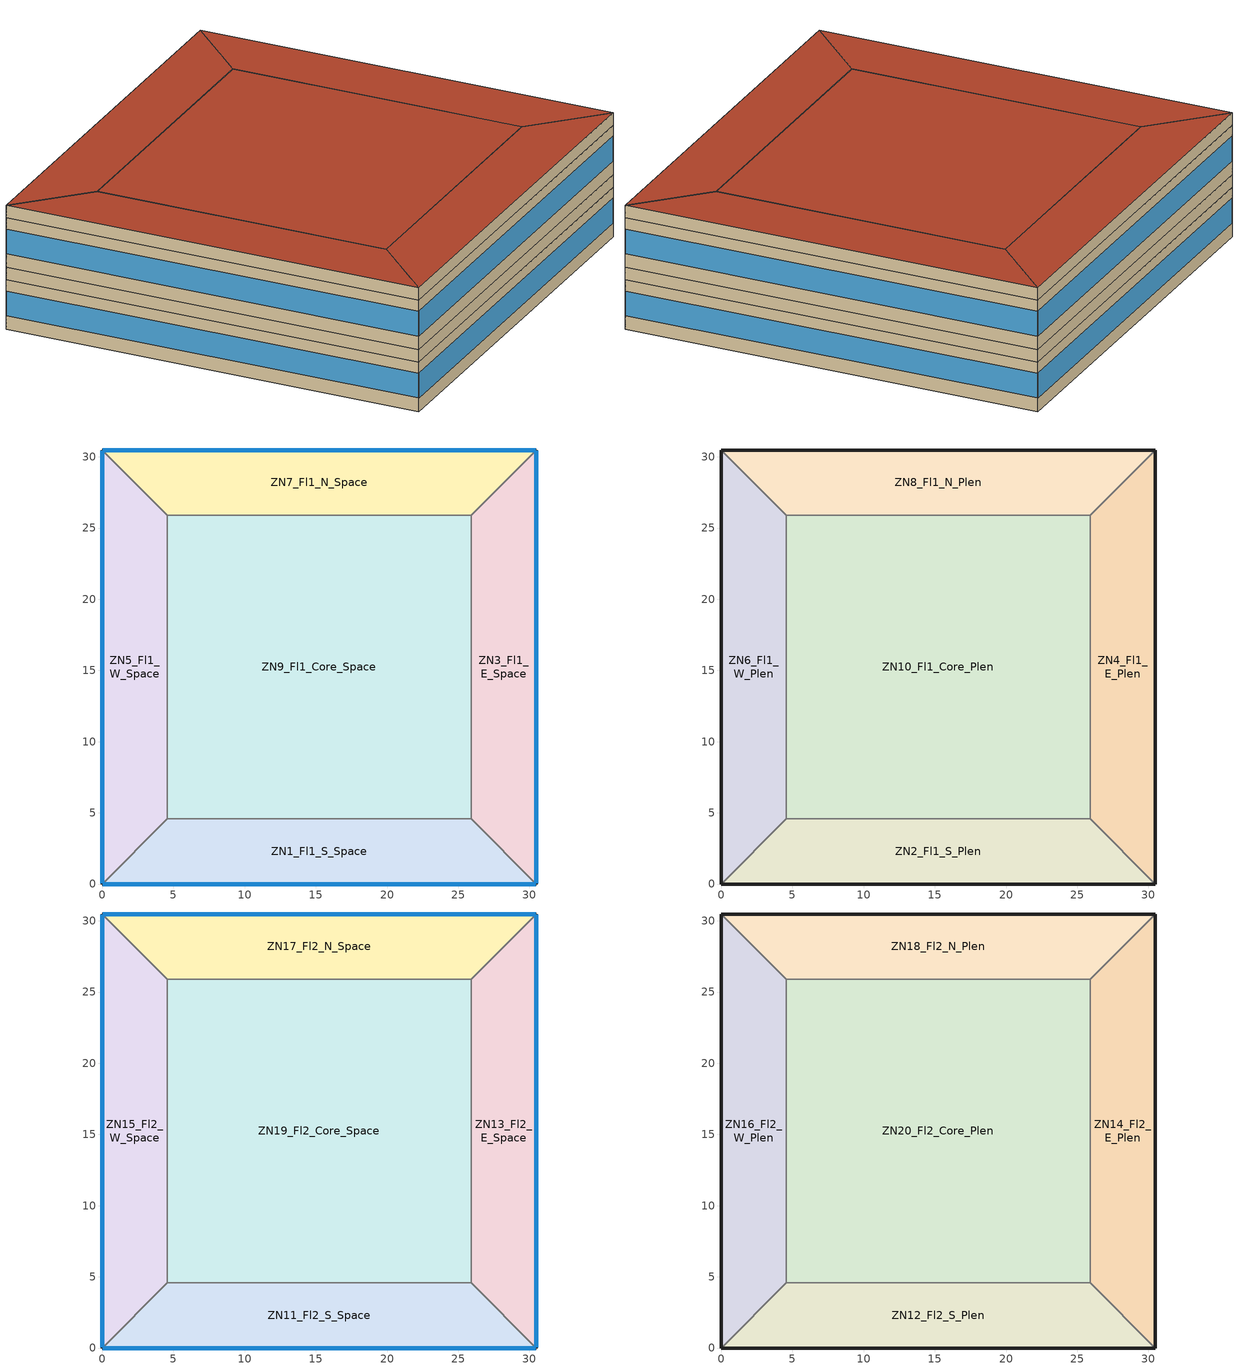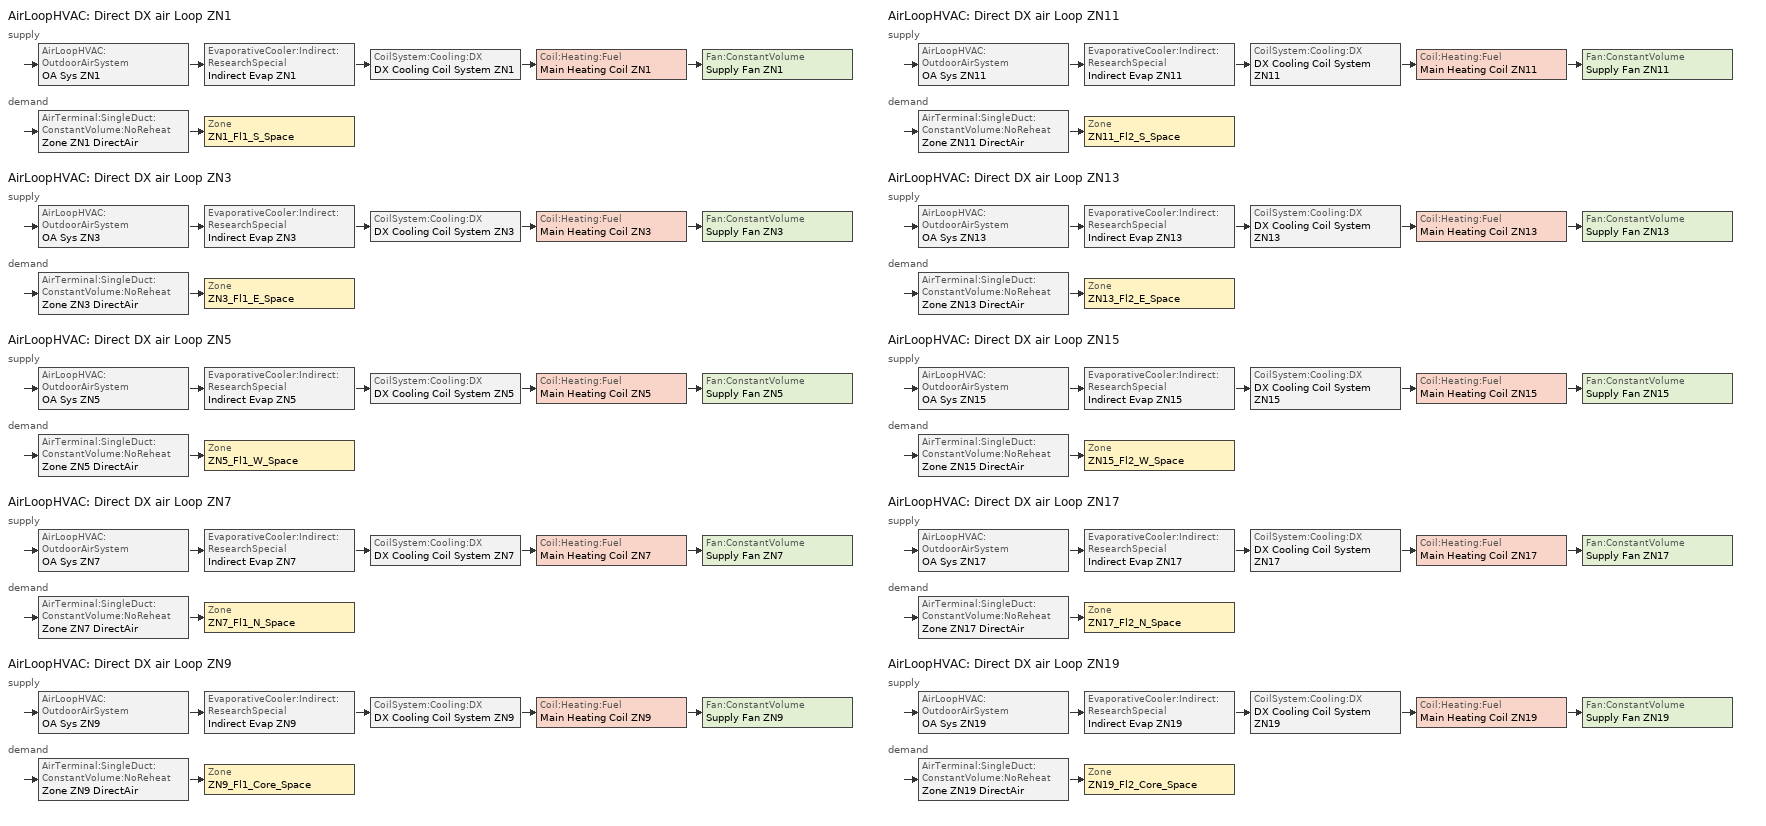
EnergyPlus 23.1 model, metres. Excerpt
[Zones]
ZN1_Fl1_S_Space
 floor ground (Ext-Slab): 0,0 4.57,4.57 25.91,4.57 30.48,0 z0
 wall outside (Ext-Wall): 0,0 30.48,0 z0:3.66
 wall to ZN3_Fl1_E_Space (Int-Wall): 30.48,0 25.91,4.57 z0:3.66
 wall to ZN9_Fl1_Core_Space (Int-Wall): 25.91,4.57 4.57,4.57 z0:3.66
 wall to ZN5_Fl1_W_Space (Int-Wall): 4.57,4.57 0,0 z0:3.66
 window (nonNorth_window): 0.05,0 30.43,0 z1:2.83
ZN3_Fl1_E_Space
 floor ground (Ext-Slab): 25.91,25.91 30.48,30.48 30.48,0 25.91,4.57 z0
 wall outside (Ext-Wall): 30.48,0 30.48,30.48 z0:3.66
 wall to ZN7_Fl1_N_Space (Int-Wall): 30.48,30.48 25.91,25.91 z0:3.66
 wall to ZN9_Fl1_Core_Space (Int-Wall): 25.91,25.91 25.91,4.57 z0:3.66
 window (nonNorth_window): 30.48,0.05 30.48,30.43 z1:2.83
ZN5_Fl1_W_Space
 floor ground (EXT-Slab): 0,0 0,30.48 4.57,25.91 4.57,4.57 z0
 wall outside (Ext-Wall): 0,30.48 0,0 z0:3.66
 wall to ZN9_Fl1_Core_Space (Int-Wall): 4.57,4.57 4.57,25.91 z0:3.66
 wall to ZN7_Fl1_N_Space (Int-Wall): 4.57,25.91 0,30.48 z0:3.66
 window (nonNorth_window): 0,30.43 0,0.05 z1:2.83
ZN7_Fl1_N_Space
 floor ground (EXT-Slab): 4.57,25.91 0,30.48 30.48,30.48 25.91,25.91 z0
 wall outside (Ext-Wall): 30.48,30.48 0,30.48 z0:3.66
 wall to ZN9_Fl1_Core_Space (Int-Wall): 4.57,25.91 25.91,25.91 z0:3.66
 window (North_window): 30.43,30.48 0.05,30.48 z1:2.83
ZN9_Fl1_Core_Space
 floor ground (EXT-Slab): 4.57,4.57 4.57,25.91 25.91,25.91 25.91,4.57 z0
ZN2_Fl1_S_Plen
 floor to ZN1_Fl1_S_Space (dropceiling): 0,0 4.57,4.57 25.91,4.57 30.48,0 z3.66
 wall outside (Ext-Wall): 0,0 30.48,0 z3.66:4.57
 wall to ZN4_Fl1_E_Plen (Int-Wall): 30.48,0 25.91,4.57 z3.66:4.57
 wall to ZN10_Fl1_Core_Plen (Int-Wall): 25.91,4.57 4.57,4.57 z3.66:4.57
 wall to ZN6_Fl1_W_Plen (Int-Wall): 4.57,4.57 0,0 z3.66:4.57
ZN4_Fl1_E_Plen
 floor to ZN3_Fl1_E_Space (dropceiling): 25.91,25.91 30.48,30.48 30.48,0 25.91,4.57 z3.66
 wall outside (Ext-Wall): 30.48,0 30.48,30.48 z3.66:4.57
 wall to ZN8_Fl1_N_Plen (Int-Wall): 30.48,30.48 25.91,25.91 z3.66:4.57
 wall to ZN10_Fl1_Core_Plen (Int-Wall): 25.91,25.91 25.91,4.57 z3.66:4.57
ZN6_Fl1_W_Plen
 floor to ZN5_Fl1_W_Space (dropceiling): 0,0 0,30.48 4.57,25.91 4.57,4.57 z3.66
 wall outside (Ext-Wall): 0,30.48 0,0 z3.66:4.57
 wall to ZN10_Fl1_Core_Plen (Int-Wall): 4.57,4.57 4.57,25.91 z3.66:4.57
 wall to ZN8_Fl1_N_Plen (Int-Wall): 4.57,25.91 0,30.48 z3.66:4.57
ZN8_Fl1_N_Plen
 floor to ZN7_Fl1_N_Space (dropceiling): 4.57,25.91 0,30.48 30.48,30.48 25.91,25.91 z3.66
 wall outside (Ext-Wall): 30.48,30.48 0,30.48 z3.66:4.57
 wall to ZN10_Fl1_Core_Plen (Int-Wall): 4.57,25.91 25.91,25.91 z3.66:4.57
ZN10_Fl1_Core_Plen
 floor to ZN9_Fl1_Core_Space (dropceiling): 4.57,4.57 4.57,25.91 25.91,25.91 25.91,4.57 z3.66
ZN11_Fl2_S_Space
 floor to ZN2_Fl1_S_Plen (Int-floor-topside): 0,0 4.57,4.57 25.91,4.57 30.48,0 z4.57
 wall outside (Ext-Wall): 0,0 30.48,0 z4.57:8.23
 wall to ZN13_Fl2_E_Space (Int-Wall): 30.48,0 25.91,4.57 z4.57:8.23
 wall to ZN19_Fl2_Core_Space (Int-Wall): 25.91,4.57 4.57,4.57 z4.57:8.23
 wall to ZN15_Fl2_W_Space (Int-Wall): 4.57,4.57 0,0 z4.57:8.23
 window (nonNorth_window): 0.05,0 30.43,0 z5.57:7.41
ZN13_Fl2_E_Space
 floor to ZN4_Fl1_E_Plen (Int-floor-topside): 25.91,25.91 30.48,30.48 30.48,0 25.91,4.57 z4.57
 wall outside (Ext-Wall): 30.48,0 30.48,30.48 z4.57:8.23
 wall to ZN17_Fl2_N_Space (Int-Wall): 30.48,30.48 25.91,25.91 z4.57:8.23
 wall to ZN19_Fl2_Core_Space (Int-Wall): 25.91,25.91 25.91,4.57 z4.57:8.23
 window (nonNorth_window): 30.48,0.05 30.48,30.43 z5.57:7.41
ZN15_Fl2_W_Space
 floor to ZN6_Fl1_W_Plen (Int-Floor-Topside): 0,0 0,30.48 4.57,25.91 4.57,4.57 z4.57
 wall outside (Ext-Wall): 0,30.48 0,0 z4.57:8.23
 wall to ZN19_Fl2_Core_Space (Int-Wall): 4.57,4.57 4.57,25.91 z4.57:8.23
 wall to ZN17_Fl2_N_Space (Int-Wall): 4.57,25.91 0,30.48 z4.57:8.23
 window (nonNorth_window): 0,30.43 0,0.05 z5.57:7.41
ZN17_Fl2_N_Space
 floor to ZN8_Fl1_N_Plen (Int-Floor-Topside): 4.57,25.91 0,30.48 30.48,30.48 25.91,25.91 z4.57
 wall outside (Ext-Wall): 30.48,30.48 0,30.48 z4.57:8.23
 wall to ZN19_Fl2_Core_Space (Int-Wall): 4.57,25.91 25.91,25.91 z4.57:8.23
 window (North_window): 30.43,30.48 0.05,30.48 z5.57:7.41
ZN19_Fl2_Core_Space
 floor to ZN10_Fl1_Core_Plen (INT-Floor-topside): 4.57,4.57 4.57,25.91 25.91,25.91 25.91,4.57 z4.57
ZN12_Fl2_S_Plen
 floor to ZN11_Fl2_S_Space (dropceiling): 0,0 4.57,4.57 25.91,4.57 30.48,0 z8.23
 wall outside (Ext-Wall): 0,0 30.48,0 z8.23:9.14
 wall to ZN14_Fl2_E_Plen (Int-Wall): 30.48,0 25.91,4.57 z8.23:9.14
 wall to ZN20_Fl2_Core_Plen (Int-Wall): 25.91,4.57 4.57,4.57 z8.23:9.14
 wall to ZN16_Fl2_W_Plen (Int-Wall): 4.57,4.57 0,0 z8.23:9.14
 roof outside (Roof): 4.57,4.57 0,0 30.48,0 25.91,4.57 z9.14
ZN14_Fl2_E_Plen
 floor to ZN13_Fl2_E_Space (dropceiling): 25.91,25.91 30.48,30.48 30.48,0 25.91,4.57 z8.23
 wall outside (Ext-Wall): 30.48,0 30.48,30.48 z8.23:9.14
 wall to ZN18_Fl2_N_Plen (Int-Wall): 30.48,30.48 25.91,25.91 z8.23:9.14
 wall to ZN20_Fl2_Core_Plen (Int-Wall): 25.91,25.91 25.91,4.57 z8.23:9.14
 roof outside (Roof): 25.91,25.91 25.91,4.57 30.48,0 30.48,30.48 z9.14
ZN16_Fl2_W_Plen
 floor to ZN15_Fl2_W_Space (dropceiling): 0,0 0,30.48 4.57,25.91 4.57,4.57 z8.23
 wall outside (Ext-Wall): 0,30.48 0,0 z8.23:9.14
 wall to ZN20_Fl2_Core_Plen (Int-Wall): 4.57,4.57 4.57,25.91 z8.23:9.14
 wall to ZN18_Fl2_N_Plen (Int-Wall): 4.57,25.91 0,30.48 z8.23:9.14
 roof outside (Roof): 0,30.48 0,0 4.57,4.57 4.57,25.91 z9.14
ZN18_Fl2_N_Plen
 floor to ZN17_Fl2_N_Space (dropceiling): 4.57,25.91 0,30.48 30.48,30.48 25.91,25.91 z8.23
 wall outside (Ext-Wall): 30.48,30.48 0,30.48 z8.23:9.14
 wall to ZN20_Fl2_Core_Plen (Int-Wall): 4.57,25.91 25.91,25.91 z8.23:9.14
 roof outside (Roof): 0,30.48 4.57,25.91 25.91,25.91 30.48,30.48 z9.14
ZN20_Fl2_Core_Plen
 floor to ZN19_Fl2_Core_Space (dropceiling): 4.57,4.57 4.57,25.91 25.91,25.91 25.91,4.57 z8.23
 roof outside (Roof): 4.57,25.91 4.57,4.57 25.91,4.57 25.91,25.91 z9.14
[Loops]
AirLoopHVAC 'Direct DX air Loop ZN1'
 supply: AirLoopHVAC:OutdoorAirSystem 'OA Sys ZN1' > EvaporativeCooler:Indirect:ResearchSpecial 'Indirect Evap ZN1' > CoilSystem:Cooling:DX 'DX Cooling Coil System ZN1' > Coil:Heating:Fuel 'Main Heating Coil ZN1' > Fan:ConstantVolume 'Supply Fan ZN1'
 demand: AirTerminal:SingleDuct:ConstantVolume:NoReheat 'Zone ZN1 DirectAir' > Zone 'ZN1_Fl1_S_Space'
AirLoopHVAC 'Direct DX air Loop ZN3'
 supply: AirLoopHVAC:OutdoorAirSystem 'OA Sys ZN3' > EvaporativeCooler:Indirect:ResearchSpecial 'Indirect Evap ZN3' > CoilSystem:Cooling:DX 'DX Cooling Coil System ZN3' > Coil:Heating:Fuel 'Main Heating Coil ZN3' > Fan:ConstantVolume 'Supply Fan ZN3'
 demand: AirTerminal:SingleDuct:ConstantVolume:NoReheat 'Zone ZN3 DirectAir' > Zone 'ZN3_Fl1_E_Space'
AirLoopHVAC 'Direct DX air Loop ZN5'
 supply: AirLoopHVAC:OutdoorAirSystem 'OA Sys ZN5' > EvaporativeCooler:Indirect:ResearchSpecial 'Indirect Evap ZN5' > CoilSystem:Cooling:DX 'DX Cooling Coil System ZN5' > Coil:Heating:Fuel 'Main Heating Coil ZN5' > Fan:ConstantVolume 'Supply Fan ZN5'
 demand: AirTerminal:SingleDuct:ConstantVolume:NoReheat 'Zone ZN5 DirectAir' > Zone 'ZN5_Fl1_W_Space'
AirLoopHVAC 'Direct DX air Loop ZN7'
 supply: AirLoopHVAC:OutdoorAirSystem 'OA Sys ZN7' > EvaporativeCooler:Indirect:ResearchSpecial 'Indirect Evap ZN7' > CoilSystem:Cooling:DX 'DX Cooling Coil System ZN7' > Coil:Heating:Fuel 'Main Heating Coil ZN7' > Fan:ConstantVolume 'Supply Fan ZN7'
 demand: AirTerminal:SingleDuct:ConstantVolume:NoReheat 'Zone ZN7 DirectAir' > Zone 'ZN7_Fl1_N_Space'
AirLoopHVAC 'Direct DX air Loop ZN9'
 supply: AirLoopHVAC:OutdoorAirSystem 'OA Sys ZN9' > EvaporativeCooler:Indirect:ResearchSpecial 'Indirect Evap ZN9' > CoilSystem:Cooling:DX 'DX Cooling Coil System ZN9' > Coil:Heating:Fuel 'Main Heating Coil ZN9' > Fan:ConstantVolume 'Supply Fan ZN9'
 demand: AirTerminal:SingleDuct:ConstantVolume:NoReheat 'Zone ZN9 DirectAir' > Zone 'ZN9_Fl1_Core_Space'
AirLoopHVAC 'Direct DX air Loop ZN11'
 supply: AirLoopHVAC:OutdoorAirSystem 'OA Sys ZN11' > EvaporativeCooler:Indirect:ResearchSpecial 'Indirect Evap ZN11' > CoilSystem:Cooling:DX 'DX Cooling Coil System ZN11' > Coil:Heating:Fuel 'Main Heating Coil ZN11' > Fan:ConstantVolume 'Supply Fan ZN11'
 demand: AirTerminal:SingleDuct:ConstantVolume:NoReheat 'Zone ZN11 DirectAir' > Zone 'ZN11_Fl2_S_Space'
AirLoopHVAC 'Direct DX air Loop ZN13'
 supply: AirLoopHVAC:OutdoorAirSystem 'OA Sys ZN13' > EvaporativeCooler:Indirect:ResearchSpecial 'Indirect Evap ZN13' > CoilSystem:Cooling:DX 'DX Cooling Coil System ZN13' > Coil:Heating:Fuel 'Main Heating Coil ZN13' > Fan:ConstantVolume 'Supply Fan ZN13'
 demand: AirTerminal:SingleDuct:ConstantVolume:NoReheat 'Zone ZN13 DirectAir' > Zone 'ZN13_Fl2_E_Space'
AirLoopHVAC 'Direct DX air Loop ZN15'
 supply: AirLoopHVAC:OutdoorAirSystem 'OA Sys ZN15' > EvaporativeCooler:Indirect:ResearchSpecial 'Indirect Evap ZN15' > CoilSystem:Cooling:DX 'DX Cooling Coil System ZN15' > Coil:Heating:Fuel 'Main Heating Coil ZN15' > Fan:ConstantVolume 'Supply Fan ZN15'
 demand: AirTerminal:SingleDuct:ConstantVolume:NoReheat 'Zone ZN15 DirectAir' > Zone 'ZN15_Fl2_W_Space'
AirLoopHVAC 'Direct DX air Loop ZN17'
 supply: AirLoopHVAC:OutdoorAirSystem 'OA Sys ZN17' > EvaporativeCooler:Indirect:ResearchSpecial 'Indirect Evap ZN17' > CoilSystem:Cooling:DX 'DX Cooling Coil System ZN17' > Coil:Heating:Fuel 'Main Heating Coil ZN17' > Fan:ConstantVolume 'Supply Fan ZN17'
 demand: AirTerminal:SingleDuct:ConstantVolume:NoReheat 'Zone ZN17 DirectAir' > Zone 'ZN17_Fl2_N_Space'
AirLoopHVAC 'Direct DX air Loop ZN19'
 supply: AirLoopHVAC:OutdoorAirSystem 'OA Sys ZN19' > EvaporativeCooler:Indirect:ResearchSpecial 'Indirect Evap ZN19' > CoilSystem:Cooling:DX 'DX Cooling Coil System ZN19' > Coil:Heating:Fuel 'Main Heating Coil ZN19' > Fan:ConstantVolume 'Supply Fan ZN19'
 demand: AirTerminal:SingleDuct:ConstantVolume:NoReheat 'Zone ZN19 DirectAir' > Zone 'ZN19_Fl2_Core_Space'
[Building]
Base Case: Loads convergence tolerance value=0.04; Maximum number of warmup days=25; Minimum number of warmup days=6; North axis=0; Solar distribution=FullInteriorAndExterior; Temperature convergence tolerance value=0.4; Terrain=Country
[Site:GroundTemperature:BuildingSurface]
20.39, 20.38, 20.37, 20.32, 22.22, 22.11, 21.99, 22.2, 22.34, 20.47, 20.35, 20.37
[Site:Location]
Phoenix Intl Airport: Elevation=337; Latitude=33.43; Longitude=-112.02; Time zone=-7
[SizingPeriod:DesignDay] Barometric pressure=97318; Day of month=21; Daylight saving time indicator=No; Humidity condition type=WetBulb; Rain indicator=No; Snow indicator=No; Solar model indicator=ASHRAEClearSky
Name | Daily dry bulb temperature range | Day type | Maximum dry bulb temperature | Month | Sky clearness | Wetbulb or dewpoint at maximum dry bulb | Wind direction | Wind speed
PHOENIX Ann Clg .4% Condns DB=>MWB | 12.3 | SummerDesignDay | 43.4 | 7 | 1 | 21.1 | 270 | 4.1
PHOENIX Ann Htg 99.6% Condns DB | 0 | WinterDesignDay | 2.9 | 12 | 0 | 2.9 | 120 | 2
[Construction]
DropCeiling: AC02
Ext-slab: MAT-CC05 8  HW CONCRETE, CP02 CARPET PAD
Ext-wall: MAT-SHEATH, INS-wall-R_13, GP01 1/2  GYPSUM
INT-FLOOR-TOPSIDE: MAT-CC05 4  MW CONCRETE, CP02 CARPET PAD
Int-Wall: GP01 1/2  GYPSUM, INS-wall-R_13, GP01 1/2  GYPSUM
North_window: 1334 Grey_60.vgs
Roof: ROOFING - BUILT UP ROOFING - 3 / 8 IN, INS-Roof-R_15, MAT-METAL
nonnorth_window: 703 B220.AFG
[Material] Solar absorptance=0.7; Thermal absorptance=0.9; Visible absorptance=0.7
Name | Conductivity | Density | Roughness | Specific heat | Thickness
AC02 | 0.057 | 288 | MediumSmooth | 1339 | 0.0127
GP01 1/2  GYPSUM | 0.16 | 800 | Smooth | 1090 | 0.01271
INS-Roof-R_15 | 0.049 | 265 | MediumRough | 836.8 | 0.1295
INS-wall-R_13 | 0.045 | 265 | MediumRough | 836.8 | 0.0812
MAT-CC05 4  MW CONCRETE | 0.858 | 1968 | Rough | 836.8 | 0.1
MAT-CC05 8  HW CONCRETE | 1.311 | 2240 | Rough | 836.8 | 0.20321
MAT-METAL | 45.006 | 7680 | MediumSmooth | 418.4 | 0.001524
ROOFING - BUILT UP ROOFING - 3 / 8 IN | 0.16 | 1121.29 | VeryRough | 1460 | 0.0095
[Material:NoMass] Solar absorptance=0.7; Thermal absorptance=0.9; Visible absorptance=0.7
Name | Roughness | Thermal resistance
CP02 CARPET PAD | VeryRough | 0.21648
MAT-SHEATH | Rough | 0.36256
[WindowMaterial:Glazing] Back side infrared hemispherical emissivity=0.84; Conductivity=1; Infrared transmittance at normal incidence=0; Optical data type=SpectralAverage
Name | Back side solar reflectance at normal incidence | Back side visible reflectance at normal incidence | Front side infrared hemispherical emissivity | Front side solar reflectance at normal incidence | Front side visible reflectance at normal incidence | Solar transmittance at normal incidence | Thickness | Visible transmittance at normal incidence
703 B220.AFG | 0.102 | 0.162 | 0.478 | 0.401 | 0.326 | 0.125 | 0.0058 | 0.178
1334 Grey_60.vgs | 0.051 | 0.053 | 0.84 | 0.051 | 0.053 | 0.5 | 0.0057 | 0.465
[AirLoopHVAC] Design supply air flow rate=Autosize
Direct DX air Loop ZN1; Direct DX air Loop ZN3; Direct DX air Loop ZN5; Direct DX air Loop ZN7; Direct DX air Loop ZN9; Direct DX air Loop ZN11; Direct DX air Loop ZN13; Direct DX air Loop ZN15; Direct DX air Loop ZN17; Direct DX air Loop ZN19
[AirLoopHVAC:ReturnPlenum]
Name | Zone
ZN1 return plenum | ZN2_Fl1_S_Plen
ZN3 return plenum | ZN4_Fl1_E_Plen
ZN5 return plenum | ZN6_Fl1_W_Plen
ZN7 return plenum | ZN8_Fl1_N_Plen
ZN9 return plenum | ZN10_Fl1_Core_Plen
ZN11 return plenum | ZN12_Fl2_S_Plen
ZN13 return plenum | ZN14_Fl2_E_Plen
ZN15 return plenum | ZN16_Fl2_W_Plen
ZN17 return plenum | ZN18_Fl2_N_Plen
ZN19 return plenum | ZN20_Fl2_Core_Plen
[AirTerminal:SingleDuct:ConstantVolume:NoReheat] Maximum air flow rate=Autosize
Name | Availability schedule
Zone ZN1 DirectAir; Zone ZN3 DirectAir | ALWAYS_ON
Zone ZN5 DirectAir; Zone ZN7 DirectAir; Zone ZN9 DirectAir; Zone ZN11 DirectAir; Zone ZN13 DirectAir; Zone ZN15 DirectAir; Zone ZN17 DirectAir; Zone ZN19 DirectAir | Always_on
[AvailabilityManager:NightCycle] Control type=CycleOnAny; Cycling run time=3600; Cycling run time control type=FixedRunTime; Fan schedule=HVACoperationSchd; Thermostat tolerance=1
Name | Applicability schedule
System ZN1 Avail; System ZN3 Avail | ALWAYS_ON
System ZN5 Avail; System ZN7 Avail; System ZN9 Avail; System ZN11 Avail; System ZN13 Avail; System ZN15 Avail; System ZN17 Avail; System ZN19 Avail | Always_on
[Coil:Cooling:DX:SingleSpeed] 2023 rated evaporator fan power per volume flow rate=934.4; Availability schedule=On_Except_Winter_Night; Energy input ratio function of flow fraction curve=Carrier48TM014_12tons_EIRFFF; Energy input ratio function of temperature curve=Carrier48TM014_12tons_EIRFT; Gross rated cooling cop=3.1; Gross rated sensible heat ratio=Autosize; Gross rated total cooling capacity=Autosize; Part load fraction correlation curve=IEA_HVAC_BESTEST_9ton-PLR; Rated air flow rate=Autosize; Total cooling capacity function of flow fraction curve=Carrier48TM014_12tons_FFF; Total cooling capacity function of temperature curve=Carrier48TM014_12tons_CapFT
ACDXCoil ZN1; ACDXCoil ZN3; ACDXCoil ZN5; ACDXCoil ZN7; ACDXCoil ZN9; ACDXCoil ZN11; ACDXCoil ZN13; ACDXCoil ZN15; ACDXCoil ZN17; ACDXCoil ZN19
[Coil:Heating:Fuel] Burner efficiency=0.8; Fuel type=NaturalGas; Nominal capacity=Autosize
Name | Availability schedule
Main Heating Coil ZN1; Main Heating Coil ZN3 | ALWAYS_ON
Main Heating Coil ZN5; Main Heating Coil ZN7; Main Heating Coil ZN9; Main Heating Coil ZN11; Main Heating Coil ZN13; Main Heating Coil ZN15; Main Heating Coil ZN17; Main Heating Coil ZN19 | Always_on
[CoilSystem:Cooling:DX]
Name | Availability schedule | Cooling coil
DX Cooling Coil System ZN1 | ALWAYS_ON | ACDXCoil ZN1
DX Cooling Coil System ZN3 | ALWAYS_ON | ACDXCoil ZN3
DX Cooling Coil System ZN5 | Always_on | ACDXCoil ZN5
DX Cooling Coil System ZN7 | Always_on | ACDXCoil ZN7
DX Cooling Coil System ZN9 | Always_on | ACDXCoil ZN9
DX Cooling Coil System ZN11 | Always_on | ACDXCoil ZN11
DX Cooling Coil System ZN13 | Always_on | ACDXCoil ZN13
DX Cooling Coil System ZN15 | Always_on | ACDXCoil ZN15
DX Cooling Coil System ZN17 | Always_on | ACDXCoil ZN17
DX Cooling Coil System ZN19 | Always_on | ACDXCoil ZN19
[Controller:OutdoorAir] Economizer control action type=ModulateFlow; Economizer control type=NoEconomizer; Economizer maximum limit dry bulb temperature=19; Economizer minimum limit dry bulb temperature=-20; Lockout type=NoLockout; Maximum outdoor air flow rate=Autosize; Minimum limit type=FixedMinimum; Minimum outdoor air flow rate=Autosize; Minimum outdoor air schedule=MinOA_Sched
OA Controller ZN1; OA Controller ZN3; OA Controller ZN5; OA Controller ZN7; OA Controller ZN9; OA Controller ZN11; OA Controller ZN13; OA Controller ZN15; OA Controller ZN17; OA Controller ZN19
[DesignSpecification:OutdoorAir] Outdoor air flow per person=0.02; Outdoor air flow per zone floor area=0; Outdoor air method=Flow/Person
SZ DSOA ZN1_Fl1_S_Space; SZ DSOA ZN3_Fl1_E_Space; SZ DSOA ZN5_Fl1_W_Space; SZ DSOA ZN7_fl1_N_Space; SZ DSOA ZN9_Fl1_Core_Space; SZ DSOA ZN11_Fl2_S_Space; SZ DSOA ZN13_Fl2_E_Space; SZ DSOA ZN15_Fl2_W_Space; SZ DSOA ZN17_Fl2_N_Space; SZ DSOA ZN19_Fl2_Core_Space
[ElectricEquipment] Design level calculation method=EquipmentLevel; Fraction latent=0; Fraction lost=0; Fraction radiant=0.3; Schedule=BLDG_EQUIP_SCH
Name | Design level | Zone or zonelist or space or spacelist
ZN1_Fl1_S_Space ElecEq 1 | 1243.715 | ZN1_Fl1_S_Space
ZN3_Fl1_E_Space ElecEq 1 | 1243.716 | ZN3_Fl1_E_Space
ZN5_Fl1_W_Space ElecEq 1 | 1243.715 | ZN5_Fl1_W_Space
ZN7_Fl1_N_Space ElecEq 1 | 1243.715 | ZN7_Fl1_N_Space
ZN9_Fl1_Core_Space ElecEq 1 | 4779.639 | ZN9_Fl1_Core_Space
ZN11_Fl2_S_Space ElecEq 1 | 1243.715 | ZN11_Fl2_S_Space
ZN13_Fl2_E_Space ElecEq 1 | 1243.716 | ZN13_Fl2_E_Space
ZN15_Fl2_W_Space ElecEq 1 | 1243.715 | ZN15_Fl2_W_Space
ZN17_Fl2_N_Space ElecEq 1 | 1243.715 | ZN17_Fl2_N_Space
ZN19_Fl2_Core_Space ElecEq 1 | 4779.639 | ZN19_Fl2_Core_Space
[EvaporativeCooler:Indirect:ResearchSpecial] Availability schedule=On_Except_Winter_Night; Cooler wetbulb design effectiveness=1.2; Dewpoint effectiveness factor=0.9; Primary air design flow rate=Autosize; Recirculating water pump design power=30; Secondary air fan design power=Autosize; Secondary air fan sizing specific power=428.571; Secondary air flow scaling factor=1
Name | Secondary air design flow rate
Indirect Evap ZN1; Indirect Evap ZN7 | 0.8
Indirect Evap ZN3 | 1
Indirect Evap ZN5 | 1.4
Indirect Evap ZN9 | 1.1
Indirect Evap ZN11; Indirect Evap ZN17 | 0.9
Indirect Evap ZN13 | 1.2
Indirect Evap ZN15 | 1.5
Indirect Evap ZN19 | 1.8
[Fan:ConstantVolume] Availability schedule=HVACoperationSchd; Fan total efficiency=0.53; Maximum flow rate=Autosize; Motor efficiency=0.85; Motor in airstream fraction=1
Name | Pressure rise
Supply Fan ZN1; Supply Fan ZN3; Supply Fan ZN7; Supply Fan ZN9; Supply Fan ZN11; Supply Fan ZN13; Supply Fan ZN15; Supply Fan ZN17; Supply Fan ZN19 | 700
Supply Fan ZN5 | 750
[Lights] Design level calculation method=LightingLevel; End use subcategory=GeneralLights; Fraction radiant=0.2; Fraction replaceable=0; Fraction visible=0.2; Return air fraction=0.4; Schedule=BLDG_LIGHT_SCH
Name | Lighting level | Zone or zonelist or space or spacelist
ZN1_Fl1_S_Space Lights 1 | 1302.94 | ZN1_Fl1_S_Space
ZN3_Fl1_E_Space Lights 1 | 1302.94 | ZN3_Fl1_E_Space
ZN5_Fl1_W_Space Lights 1 | 1302.94 | ZN5_Fl1_W_Space
ZN7_Fl1_N_Space Lights 1 | 1302.94 | ZN7_Fl1_N_Space
ZN9_Fl1_Core_Space Lights 1 | 5007.24 | ZN9_Fl1_Core_Space
ZN11_Fl2_S_Space Lights 1 | 1302.94 | ZN11_Fl2_S_Space
ZN13_Fl2_E_Space Lights 1 | 1302.94 | ZN13_Fl2_E_Space
ZN15_Fl2_W_Space Lights 1 | 1302.94 | ZN15_Fl2_W_Space
ZN17_Fl2_N_Space Lights 1 | 1302.94 | ZN17_Fl2_N_Space
ZN19_Fl2_Core_Space Lights 1 | 5007.24 | ZN19_Fl2_Core_Space
[People] Activity level schedule=ACTIVITY_SCH; Air velocity schedule=AIR_VELO_SCH; Carbon dioxide generation rate=3.82e-08; Clothing insulation calculation method=ClothingInsulationSchedule; Clothing insulation schedule=CLOTHING_SCH; Fraction radiant=0.3; Mean radiant temperature calculation type=ZoneAveraged; Number of people calculation method=People; Number of people schedule=BLDG_OCC_SCH; Work efficiency schedule=WORK_EFF_SCH
Name | Number of people | Zone or zonelist or space or spacelist
ZN1_Fl1_S_Space | 10 | ZN1_Fl1_S_Space
ZN3_Fl1_E_Space | 10 | ZN3_Fl1_E_Space
ZN5_Fl1_W_Space | 10 | ZN5_Fl1_W_Space
ZN7_Fl1_N_Space | 10 | ZN7_Fl1_N_Space
ZN9_Fl1_Core_Space | 40 | ZN9_Fl1_Core_Space
ZN11_Fl2_S_Space | 10 | ZN11_Fl2_S_Space
ZN13_Fl2_E_Space | 10 | ZN13_Fl2_E_Space
ZN15_Fl2_W_Space | 10 | ZN15_Fl2_W_Space
ZN17_Fl2_N_Space | 10 | ZN17_Fl2_N_Space
ZN19_Fl2_Core_Space | 40 | ZN19_Fl2_Core_Space
[SetpointManager:MixedAir] Control variable=Temperature
Name | Setpoint node or nodelist
Mixed Air Temp Manager ZN1 | Mixed Air Nodes ZN1
Mixed Air Temp Manager ZN3 | Mixed Air Nodes ZN3
Mixed Air Temp Manager ZN5 | Mixed Air Nodes ZN5
Mixed Air Temp Manager ZN7 | Mixed Air Nodes ZN7
Mixed Air Temp Manager ZN9 | Mixed Air Nodes ZN9
Mixed Air Temp Manager ZN11 | Mixed Air Nodes ZN11
Mixed Air Temp Manager ZN13 | Mixed Air Nodes ZN13
Mixed Air Temp Manager ZN15 | Mixed Air Nodes ZN15
Mixed Air Temp Manager ZN17 | Mixed Air Nodes ZN17
Mixed Air Temp Manager ZN19 | Mixed Air Nodes ZN19
[SetpointManager:SingleZone:Reheat] Control variable=Temperature; Maximum supply air temperature=40; Minimum supply air temperature=13
Name | Control zone | Setpoint node or nodelist
Supply Air Temp Manager ZN1 | ZN1_Fl1_S_Space | Supply Air Temp Nodes ZN1
Supply Air Temp Manager ZN3 | ZN3_Fl1_E_Space | Supply Air Temp Nodes ZN3
Supply Air Temp Manager ZN5 | ZN5_Fl1_W_Space | Supply Air Temp Nodes ZN5
Supply Air Temp Manager ZN7 | ZN7_fl1_N_Space | Supply Air Temp Nodes ZN7
Supply Air Temp Manager ZN9 | ZN9_Fl1_Core_Space | Supply Air Temp Nodes ZN9
Supply Air Temp Manager ZN11 | ZN11_Fl2_S_Space | Supply Air Temp Nodes ZN11
Supply Air Temp Manager ZN13 | ZN13_Fl2_E_Space | Supply Air Temp Nodes ZN13
Supply Air Temp Manager ZN15 | ZN15_Fl2_W_Space | Supply Air Temp Nodes ZN15
Supply Air Temp Manager ZN17 | ZN17_Fl2_N_Space | Supply Air Temp Nodes ZN17
Supply Air Temp Manager ZN19 | ZN19_Fl2_Core_Space | Supply Air Temp Nodes ZN19
[Sizing:System] 100 outdoor air in cooling=No; 100 outdoor air in heating=No; Central cooling capacity control method=VAV; Central cooling design supply air humidity ratio=0.008; Central cooling design supply air temperature=13; Central heating design supply air humidity ratio=0.004; Central heating design supply air temperature=50; Central heating maximum system air flow ratio=1; Cooling design capacity=Autosize; Cooling design capacity method=CoolingDesignCapacity; Cooling supply air flow rate=0; Cooling supply air flow rate method=DesignDay; Design outdoor air flow rate=Autosize; Heating design capacity=Autosize; Heating design capacity method=HeatingDesignCapacity; Heating supply air flow rate=0; Heating supply air flow rate method=DesignDay; Precool design humidity ratio=0.008; Precool design temperature=11; Preheat design humidity ratio=0.008; Preheat design temperature=4; Type of load to size on=Sensible; Type of zone sum to use=NonCoincident; Zone maximum outdoor air fraction=1
Direct DX air Loop ZN1; Direct DX air Loop ZN3; Direct DX air Loop ZN5; Direct DX air Loop ZN7; Direct DX air Loop ZN9; Direct DX air Loop ZN11; Direct DX air Loop ZN13; Direct DX air Loop ZN15; Direct DX air Loop ZN17; Direct DX air Loop ZN19
[Sizing:Zone] Account for dedicated outdoor air system=No; Cooling design air flow method=DesignDay; Cooling design air flow rate=0; Dedicated outdoor air high setpoint temperature for design=Autosize; Dedicated outdoor air low setpoint temperature for design=Autosize; Dedicated outdoor air system control strategy=NeutralSupplyAir; Heating design air flow method=DesignDay; Heating design air flow rate=0; Zone cooling design supply air humidity ratio=0.009; Zone cooling design supply air temperature=13; Zone cooling design supply air temperature input method=SupplyAirTemperature; Zone cooling sizing factor=1; Zone heating design supply air humidity ratio=0.004; Zone heating design supply air temperature=50; Zone heating design supply air temperature input method=SupplyAirTemperature; Zone heating sizing factor=1
Name | Design specification outdoor air object
ZN1_Fl1_S_Space | SZ DSOA ZN1_Fl1_S_Space
ZN3_Fl1_E_Space | SZ DSOA ZN3_Fl1_E_Space
ZN5_Fl1_W_Space | SZ DSOA ZN5_Fl1_W_Space
ZN7_fl1_N_Space | SZ DSOA ZN7_fl1_N_Space
ZN9_Fl1_Core_Space | SZ DSOA ZN9_Fl1_Core_Space
ZN11_Fl2_S_Space | SZ DSOA ZN11_Fl2_S_Space
ZN13_Fl2_E_Space | SZ DSOA ZN13_Fl2_E_Space
ZN15_Fl2_W_Space | SZ DSOA ZN15_Fl2_W_Space
ZN17_Fl2_N_Space | SZ DSOA ZN17_Fl2_N_Space
ZN19_Fl2_Core_Space | SZ DSOA ZN19_Fl2_Core_Space
[ThermostatSetpoint:DualSetpoint]
Setpoints: Cooling setpoint temperature schedule=CLGSETP_SCH; Heating setpoint temperature schedule=HTGSETP_SCH
[Zone] Multiplier=1; Type=1
Name | Ceiling height | Volume
ZN1_Fl1_S_Space; ZN3_Fl1_E_Space; ZN5_Fl1_W_Space; ZN7_Fl1_N_Space; ZN11_Fl2_S_Space; ZN13_Fl2_E_Space; ZN15_Fl2_W_Space; ZN17_Fl2_N_Space | 3.658 | 433.287
ZN2_Fl1_S_Plen; ZN4_Fl1_E_Plen; ZN6_Fl1_W_Plen; ZN8_Fl1_N_Plen; ZN12_Fl2_S_Plen; ZN14_Fl2_E_Plen; ZN16_Fl2_W_Plen; ZN18_Fl2_N_Plen | 0.914 | 108.262
ZN9_Fl1_Core_Space; ZN19_Fl2_Core_Space | 3.658 | 1665.135
ZN10_Fl1_Core_Plen; ZN20_Fl2_Core_Plen | 0.914 | 416.056
[ZoneControl:Thermostat] Control 1=Setpoints; Control type schedule=Dual Zone Control Type Sched
Name | Zone or zonelist
ZN1 Thermostat | ZN1_Fl1_S_Space
ZN3 Thermostat | ZN3_Fl1_E_Space
ZN5 Thermostat | ZN5_Fl1_W_Space
ZN7 Thermostat | ZN7_fl1_N_Space
ZN9 Thermostat | ZN9_Fl1_Core_Space
ZN11 Thermostat | ZN11_Fl2_S_Space
ZN13 Thermostat | ZN13_Fl2_E_Space
ZN15 Thermostat | ZN15_Fl2_W_Space
ZN17 Thermostat | ZN17_Fl2_N_Space
ZN19 Thermostat | ZN19_Fl2_Core_Space
[Zone equipment]
ZN1_Fl1_S_Space: Zone ZN1 DirectAir
ZN3_Fl1_E_Space: Zone ZN3 DirectAir
ZN5_Fl1_W_Space: Zone ZN5 DirectAir
ZN7_fl1_N_Space: Zone ZN7 DirectAir
ZN9_Fl1_Core_Space: Zone ZN9 DirectAir
ZN11_Fl2_S_Space: Zone ZN11 DirectAir
ZN13_Fl2_E_Space: Zone ZN13 DirectAir
ZN15_Fl2_W_Space: Zone ZN15 DirectAir
ZN17_Fl2_N_Space: Zone ZN17 DirectAir
ZN19_Fl2_Core_Space: Zone ZN19 DirectAir
[ZoneInfiltration:DesignFlowRate] Constant term coefficient=1; Design flow rate calculation method=Flow/Zone; Schedule=INFIL_SCH; Temperature term coefficient=0; Velocity squared term coefficient=0; Velocity term coefficient=0
Name | Design flow rate | Zone or zonelist or space or spacelist
ZN1_Fl1_S_Space Infil 1 | 0.04814 | ZN1_Fl1_S_Space
ZN2_Fl1_S_Plen Infil 1 | 0.01203 | ZN2_Fl1_S_Plen
ZN3_Fl1_E_Space Infil 1 | 0.04814 | ZN3_Fl1_E_Space
ZN4_Fl1_E_Plen Infil 1 | 0.01203 | ZN4_Fl1_E_Plen
ZN5_Fl1_W_Space Infil 1 | 0.04814 | ZN5_Fl1_W_Space
ZN6_Fl1_W_Plen Infil 1 | 0.01203 | ZN6_Fl1_W_Plen
ZN7_Fl1_N_Space Infil 1 | 0.04814 | ZN7_Fl1_N_Space
ZN8_Fl1_N_Plen Infil 1 | 0.01203 | ZN8_Fl1_N_Plen
ZN9_Fl1_Core_Space Infil 1 | 0.18502 | ZN9_Fl1_Core_Space
ZN10_Fl1_Core_Plen Infil 1 | 0.04623 | ZN10_Fl1_Core_Plen
ZN11_Fl2_S_Space Infil 1 | 0.04814 | ZN11_Fl2_S_Space
ZN12_Fl2_S_Plen Infil 1 | 0.01203 | ZN12_Fl2_S_Plen
ZN13_Fl2_E_Space Infil 1 | 0.04814 | ZN13_Fl2_E_Space
ZN14_Fl2_E_Plen Infil 1 | 0.01203 | ZN14_Fl2_E_Plen
ZN15_Fl2_W_Space Infil 1 | 0.04814 | ZN15_Fl2_W_Space
ZN16_Fl2_W_Plen Infil 1 | 0.01203 | ZN16_Fl2_W_Plen
ZN17_Fl2_N_Space Infil 1 | 0.04814 | ZN17_Fl2_N_Space
ZN18_Fl2_N_Plen Infil 1 | 0.01203 | ZN18_Fl2_N_Plen
ZN19_Fl2_Core_Space Infil 1 | 0.18502 | ZN19_Fl2_Core_Space
ZN20_Fl2_Core_Plen Infil 1 | 0.04623 | ZN20_Fl2_Core_Plen
[Curve:Biquadratic] Input unit type for x=Temperature; Input unit type for y=Temperature; Maximum value of x=22.1111; Maximum value of y=47.66; Minimum value of x=16.5556; Minimum value of y=18; Output unit type=Dimensionless
Name | Coefficient1 constant | Coefficient2 x | Coefficient3 x 2 | Coefficient4 y | Coefficient5 y 2 | Coefficient6 x y
Carrier48TM014_12tons_CapFT | 1.39072 | -0.0529058 | 0.0018423 | 0.00058267 | -0.000186814 | 0.000265159
Carrier48TM014_12tons_EIRFT | -0.536161 | 0.105138 | -0.00172659 | 0.0149848 | 0.000659948 | -0.0017385
[Curve:Quadratic]
Name | Maximum value of x | Minimum value of x | Coefficient1 constant | Coefficient2 x | Coefficient3 x 2
Carrier48TM014_12tons_EIRFFF | 1.25 | 0.75 | 1.19525 | -0.306138 | 0.110973
Carrier48TM014_12tons_FFF | 1.25 | 0.75 | 0.718954 | 0.435436 | -0.154193
IEA_HVAC_BESTEST_9ton-PLR | 1 | 0 | 0.771 | 0.229 | 0
[Schedule:Compact]
ACTIVITY_SCH: Through: 12/31, For: AllDays, Until: 24:00, 120
AIR_VELO_SCH: Through: 12/31, For: AllDays, Until: 24:00, 0.2
ALWAYS_ON: Through: 12/31, For: AllDays, Until: 24:00, 1
BLDG_EQUIP_SCH: Through: 12/31, For: Weekdays SummerDesignDay, Until: 08:00, 0.4, Until: 12:00, 0.9, Until: 13:00, 0.8, Until: 17:00, 0.9, Until: 18:00, 0.5, Until: 24:00, 0.4, For: Saturday WinterDesignDay, Until: 06:00, 0.3, Until: 08:00, 0.4, Until: 12:00, 0.5, Until: 17:00, 0.35, Until: 24:00, 0.3, For: Sunday Holidays AllOtherDays, Until: 24:00, 0.3
BLDG_LIGHT_SCH: Through: 12/31, For: Weekdays SummerDesignDay, Until: 05:00, 0.05, Until: 07:00, 0.1, Until: 08:00, 0.3, Until: 17:00, 0.9, Until: 18:00, 0.5, Until: 20:00, 0.3, Until: 22:00, 0.2, Until: 23:00, 0.1, Until: 24:00, 0.05, For: Saturday WinterDesignDay, Until: 06:00, 0.05, Until: 08:00, 0.1, Until: 12:00, 0.3, Until: 17:00, 0.15, Until: 24:00, 0.05, For: Sunday Holidays AllOtherDays, Until: 24:00, 0.05
BLDG_OCC_SCH: Through: 12/31, For: Weekdays SummerDesignDay, Until: 06:00, 0, Until: 07:00, 0.1, Until: 08:00, 0.2, Until: 12:00, 0.95, Until: 13:00, 0.5, Until: 17:00, 0.95, Until: 18:00, 0.3, Until: 22:00, 0.1, Until: 24:00, 0.05, For: Saturday WinterDesignDay, Until: 06:00, 0, Until: 08:00, 0.1, Until: 12:00, 0.3, Until: 17:00, 0.1, Until: 19:00, 0.05, Until: 24:00, 0, For: Sunday Holidays AllOtherDays, Until: 06:00, 0, Until: 18:00, 0.05, Until: 24:00, 0
CLGSETP_SCH: Through: 12/31, For: Weekdays, Until: 06:00, 33, Until: 22:00, 24, Until: 24:00, 33, For SummerDesignDay, Until: 24:00, 24, For: Saturday, Until: 06:00, 33, Until: 18:00, 24, Until: 24:00, 33, For WinterDesignDay, Until: 24:00, 33, For: Sunday Holidays AllOtherDays, Until: 24:00, 33
CLOTHING_SCH: Through: 04/30, For: AllDays, Until: 24:00, 1, Through: 09/30, For: AllDays, Until: 24:00, 0.5, Through: 12/31, For: AllDays, Until: 24:00, 1
Dual Zone Control Type Sched: Through: 12/31, For: AllDays, Until: 24:00, 4
HTGSETP_SCH: Through: 12/31, For: Weekdays, Until: 06:00, 13, Until: 19:00, 21, Until: 24:00, 13, For SummerDesignDay, Until: 24:00, 13, For: Saturday, Until: 06:00, 13, Until: 13:00, 21, Until: 24:00, 13, For WinterDesignDay, Until: 24:00, 21, For: Sunday Holidays AllOtherDays, Until: 24:00, 13
HVACOperationSchd: Through: 12/31, For: SummerDesignDay, Until: 24:00, 1, For: WinterDesignDay, Until: 24:00, 1, For: Weekdays, Until: 06:00, 0, Until: 22:00, 1, Until: 24:00, 0, For: Saturday, Until: 06:00, 0, Until: 18:00, 1, Until: 24:00, 0, For: Sunday Holidays AllOtherDays, Until: 24:00, 0
INFIL_SCH: Through: 12/31, For: Weekdays SummerDesignDay, Until: 06:00, 1, Until: 22:00, 0, Until: 24:00, 1, For: Saturday WinterDesignDay, Until: 06:00, 1, Until: 18:00, 0, Until: 24:00, 1, For: Sunday Holidays AllOtherDays, Until: 24:00, 1
MinOA_Sched: Through: 12/31, For: Weekdays SummerDesignDay, Until: 05:00, 0, Until: 22:00, 1, Until: 24:00, 0, For: Saturday WinterDesignDay, Until: 07:00, 0, Until: 18:00, 1, Until: 24:00, 0, For: Sunday Holidays AllOtherDays, Until: 24:00, 0
On_Except_Winter_Night: Through: 03/31, For: AllDays, Until: 06:00, 0, Until: 20:00, 1, Until: 24:00, 0, Through: 09/30, For: AllDays, Until: 24:00, 1, Through: 12/31, For: AllDays, Until: 06:00, 0, Until: 20:00, 1, Until: 24:00, 0
WORK_EFF_SCH: Through: 12/31, For: AllDays, Until: 24:00, 0
